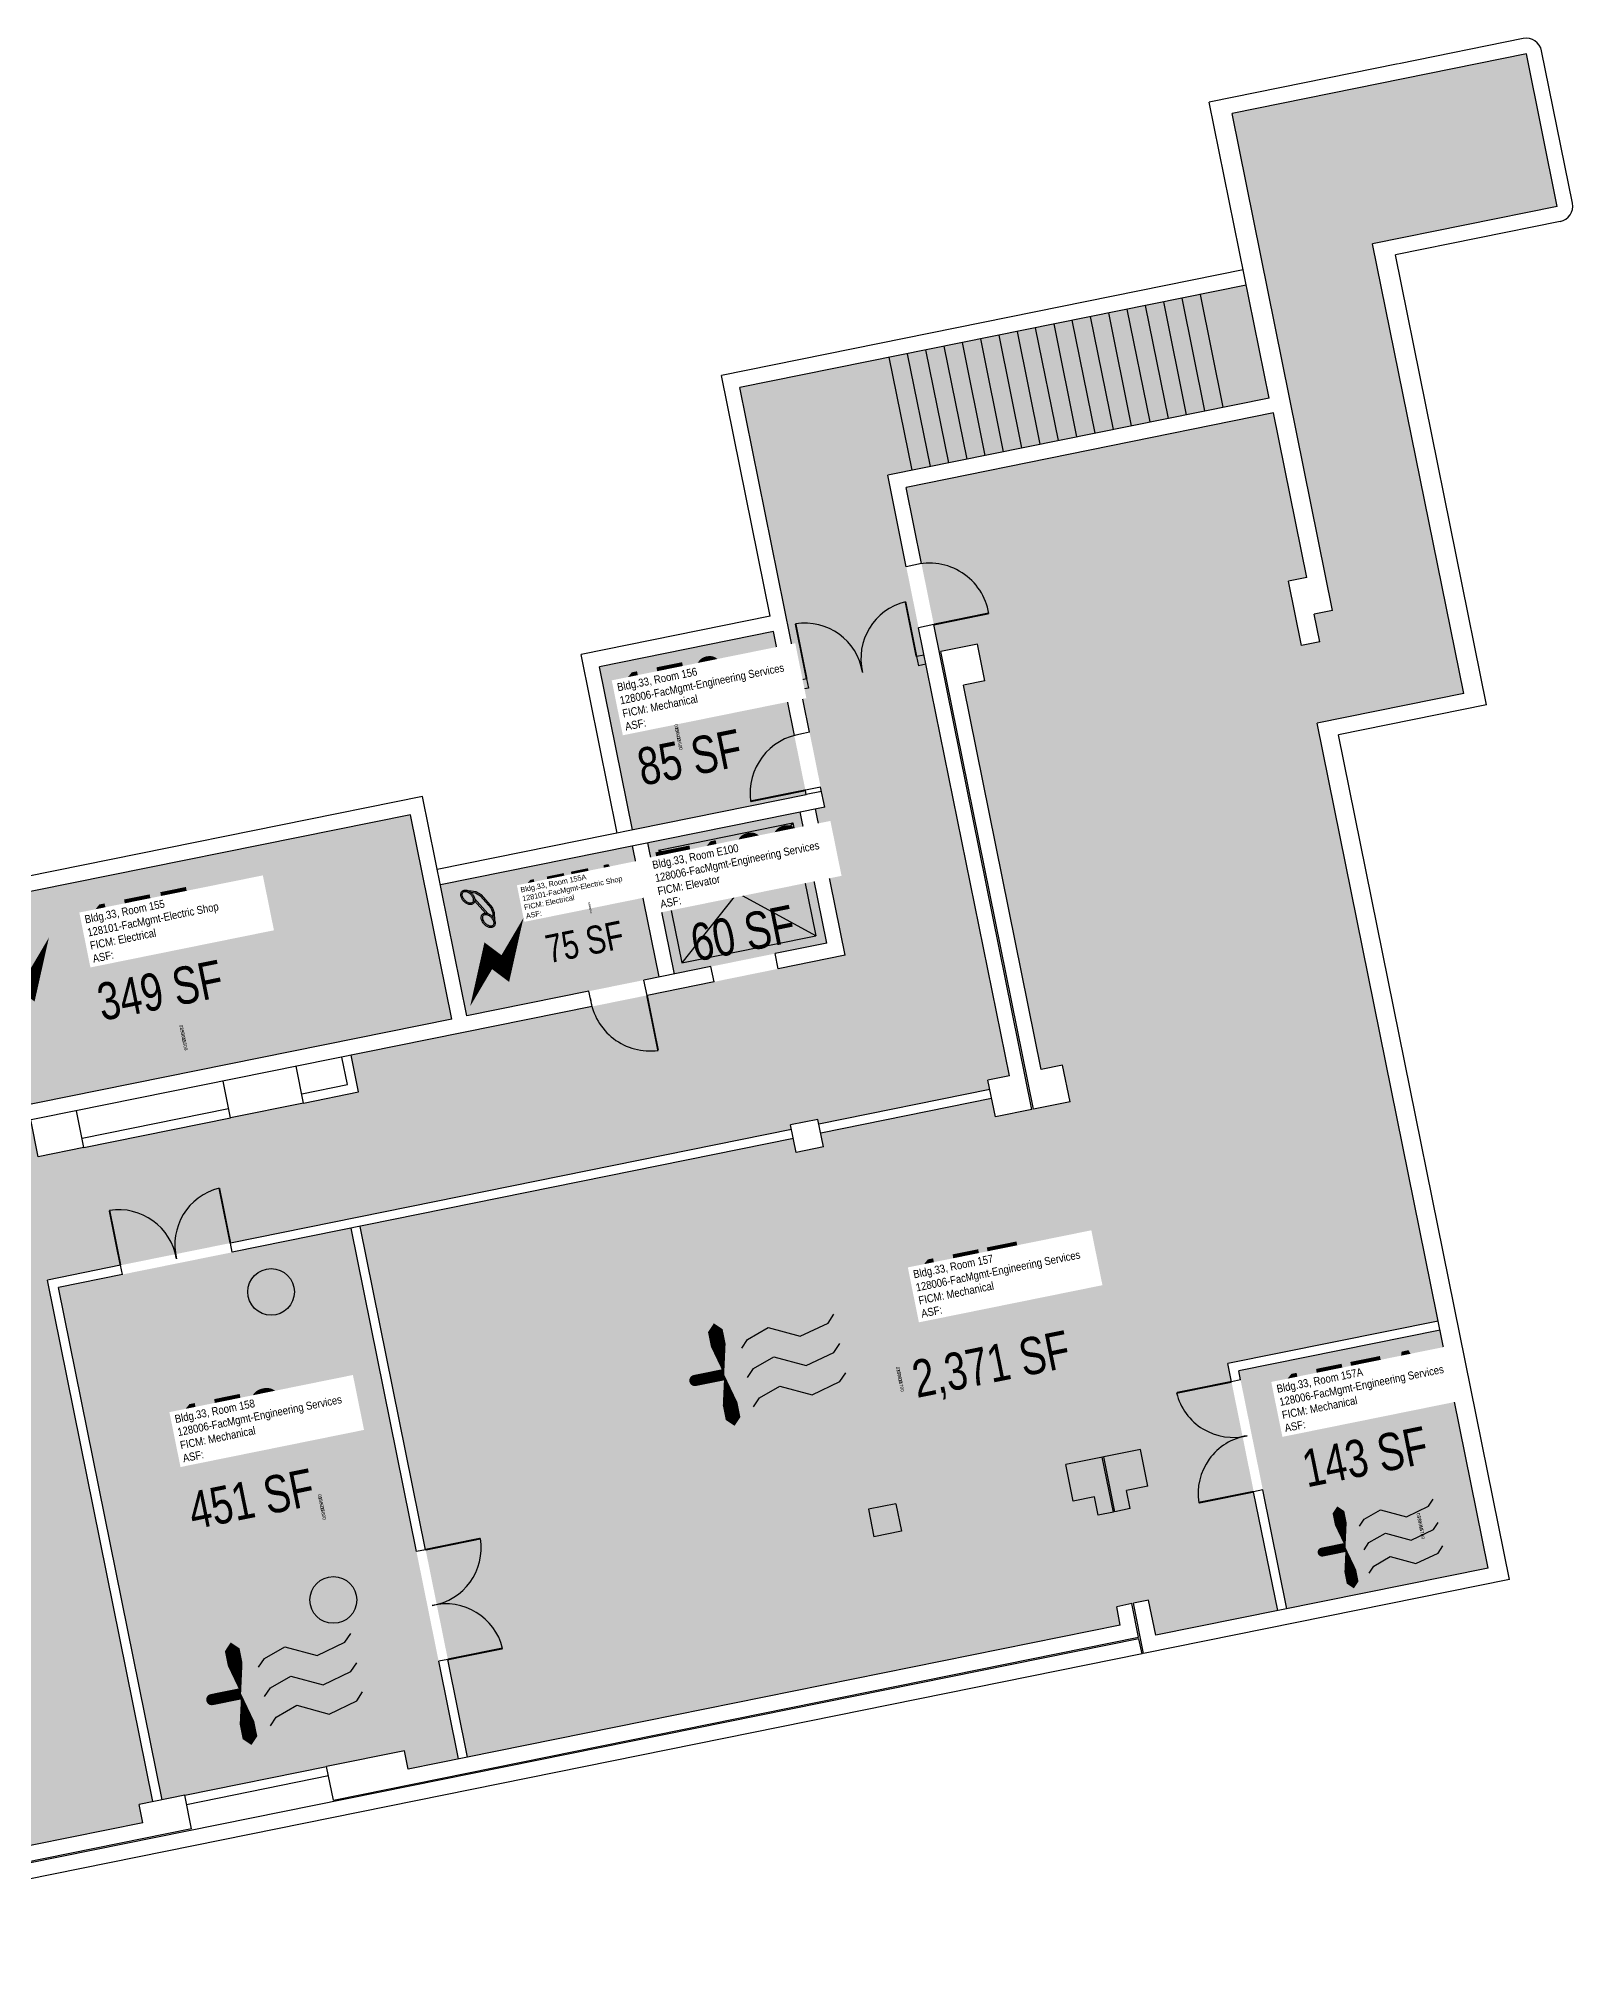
# Model space of a CAD drawing. Header units: inches. Extents: x 69217917 to 69219663, y 27679368 to 27683386.
# Drawn here: x 69218677 to 69219663, y 27681045 to 27682274 of the extents above; entities that cross this region are included whole.
import ezdxf
from ezdxf.enums import TextEntityAlignment as Align

# ---------------------------------------------------------------- set-up
doc = ezdxf.new("R2010")
doc.units = ezdxf.units.IN
doc.header["$LTSCALE"] = 0.25
doc.header["$MEASUREMENT"] = 0
doc.layers.get('0').update_dxf_attribs({"linetype": 'CONTINUOUS'})
for name, color, linetype in [('A-DOOR', 2, 'CONTINUOUS'), ('A-FLOR', 3, 'CONTINUOUS'), ('A-IDEN-ICON', 4, 'CONTINUOUS'), ('A-IDEN-RNUM', 7, 'CONTINUOUS'), ('A-IDEN-SNUM', 4, 'CONTINUOUS'), ('A-IDEN-VNUM', 4, 'CONTINUOUS'), ('A-WALL', 5, 'CONTINUOUS'), ('AREA-TEXT', 3, 'CONTINUOUS'), ('Rooms-Category-Color', 7, 'CONTINUOUS'), ('Rooms-College-Color', 7, 'CONTINUOUS'), ('Rooms-Department-Color', 7, 'CONTINUOUS'), ('Rooms-Division-Color', 7, 'CONTINUOUS'), ('Rooms-Information', 7, 'CONTINUOUS')]:
    doc.layers.add(name, color=color, linetype=linetype)
doc.styles.add('CP_AREA', font='arial.ttf', dxfattribs={"height": 15})
doc.styles.add('CP_ROOMSNUMBER', font='arial.ttf', dxfattribs={"height": 1})
doc.styles.add('CP_ROOMVNUMBER', font='arial.ttf', dxfattribs={"width": 0.85, "height": 0.075})

# ---------------------------------------------------------------- blocks, each defined once
blk = doc.blocks.new('CPELECT')
blk.add_lwpolyline([(0.0623, 0.0629, 0, 0.03, 0), (0.0105, -0.0168, 0.03, 0.03, 0), (-0.0105, 0.0068, 0.03, 0, 0), (-0.0623, -0.0729, 0.03, 0, 0)], format="xyseb")
blk = doc.blocks.new('CPMECH')
for p, q in [((0.005, 0.025), (0.015, 0.035)), ((0.015, 0.035), (0.045, 0.045)), ((0.045, 0.045), (0.085, 0.025)), ((0.085, 0.025), (0.125, 0.035)), ((0.125, 0.035), (0.135, 0.045)), ((0.015, -0.005), (0.045, 0.005)), ((0.045, 0.005), (0.085, -0.015)), ((0.125, -0.005), (0.135, 0.005)), ((0.005, -0.015), (0.015, -0.005)), ((0.085, -0.015), (0.125, -0.005)), ((0.005, -0.055), (0.015, -0.045)), ((0.015, -0.045), (0.045, -0.035)), ((0.045, -0.035), (0.085, -0.055)), ((0.085, -0.055), (0.125, -0.045)), ((0.125, -0.045), (0.135, -0.035))]:
    blk.add_line(p, q)
for points in [[(-0.025, -0.005, 0, 0.02, 0), (-0.025, 0.035, 0.02, 0.02, 0), (-0.025, 0.055, 0.02, 0, 0), (-0.025, 0.065, 0, 0, 0)], [(-0.025, -0.005, 0, 0.02, 0), (-0.025, -0.045, 0.02, 0.02, 0), (-0.025, -0.065, 0.02, 0, 0), (-0.025, -0.075, 0, 0, 0)]]:
    blk.add_lwpolyline(points, format="xyseb")
at = {"const_width": 0.0075}
blk.add_lwpolyline([(-0.0682, -0.0069, 1), (-0.0618, -0.0031, 1)], format="xyb", close=True, dxfattribs=at)
at = {"const_width": 0.015}
blk.add_lwpolyline([(-0.025, -0.005), (-0.065, -0.005)], dxfattribs=at)
blk = doc.blocks.new('CPPHONE')
for p, q in [((0.0096, 0.0252), (-0.0196, -0.0252)), ((0.0169, 0.0279), (-0.0182, -0.0329))]:
    blk.add_line(p, q)
for points in [[(0.0288, 0.0786, 0.139889), (0.0216, 0.0804, 0.107118), (0.0122, 0.0781, 0.079812), (0.0039, 0.0722, 0.067459), (-0.0035, 0.0626, 0.067459), (-0.008, 0.0515, 0.079812), (-0.009, 0.0413, 0.107118), (-0.0064, 0.032, 0.139889), (-0.0012, 0.0267, 0.139889), (0.0061, 0.0248, 0.107118), (0.0155, 0.0272, 0.079812), (0.0238, 0.0331, 0.067459), (0.0312, 0.0426, 0.067459), (0.0357, 0.0538, 0.079812), (0.0367, 0.0639, 0.107118), (0.034, 0.0732, 0.139889)], [(0.0263, 0.0743, 0.139889), (0.0218, 0.0754, 0.107118), (0.0144, 0.0736, 0.079812), (0.0074, 0.0686, 0.067459), (0.0008, 0.0601, 0.067459), (-0.0032, 0.0502, 0.079812), (-0.004, 0.0417, 0.107118), (-0.0019, 0.0344, 0.139889), (0.0013, 0.031, 0.139889), (0.0059, 0.0298, 0.107118), (0.0133, 0.0317, 0.079812), (0.0203, 0.0367, 0.067459), (0.0268, 0.0451, 0.067459), (0.0309, 0.055, 0.079812), (0.0317, 0.0636, 0.107118), (0.0296, 0.0709, 0.139889)], [(-0.0262, -0.0167, 0.139889), (-0.0334, -0.0148, 0.107118), (-0.0428, -0.0172, 0.079812), (-0.0511, -0.0231, 0.067459), (-0.0585, -0.0326, 0.067459), (-0.063, -0.0438, 0.079812), (-0.064, -0.0539, 0.107118), (-0.0614, -0.0632, 0.139889), (-0.0562, -0.0686, 0.139889), (-0.0489, -0.0704, 0.107118), (-0.0395, -0.0681, 0.079812), (-0.0312, -0.0622, 0.067459), (-0.0238, -0.0526, 0.067459), (-0.0193, -0.0415, 0.079812), (-0.0183, -0.0313, 0.107118), (-0.021, -0.022, 0.139889)], [(-0.0287, -0.021, 0.139889), (-0.0332, -0.0198, 0.107118), (-0.0406, -0.0217, 0.079812), (-0.0476, -0.0267, 0.067459), (-0.0542, -0.0351, 0.067459), (-0.0582, -0.045, 0.079812), (-0.059, -0.0536, 0.107118), (-0.0569, -0.0609, 0.139889), (-0.0537, -0.0643, 0.139889), (-0.0491, -0.0654, 0.107118), (-0.0417, -0.0636, 0.079812), (-0.0347, -0.0586, 0.067459), (-0.0282, -0.0501, 0.067459), (-0.0241, -0.0402, 0.079812), (-0.0233, -0.0317, 0.107118), (-0.0254, -0.0244, 0.139889)]]:
    blk.add_lwpolyline(points, format="xyb", close=True)
for points in [[(0.0364, 0.0572), (0.0417, 0.0308), (0.0382, 0.0108), (0.0082, -0.0411), (-0.0083, -0.0558), (-0.0338, -0.0645)], [(0.0334, 0.047), (0.0366, 0.0307), (0.0334, 0.0126), (0.0043, -0.0379), (-0.0109, -0.0514), (-0.0265, -0.0567)]]:
    blk.add_lwpolyline(points)

msp = doc.modelspace()

# ---------------------------------------------------------------- hatches: boundary and pattern name
at = {"layer": 'Rooms-Category-Color', "true_color": 0xadadad}
for points in [[(69219339.7, 27681590.8), (69219316.2, 27681586), (69219291.7, 27681581.1), (69219289.3, 27681592.8), (69219179.5, 27681570.6), (69219181.3, 27681561.8), (69219163.6, 27681558.2), (69219161.9, 27681567.1), (69218883.5, 27681510.7), (69218952.5, 27681169.6), (69219372, 27681254.5), (69219369.7, 27681266.3), (69219390.2, 27681270.5), (69219394.8, 27681247.9), (69219473.2, 27681263.8), (69219441.1, 27681422.6), (69219576.3, 27681449.9), (69219498.6, 27681834.1), (69219592.7, 27681853.2), (69219534.2, 27682142.3), (69219652.8, 27682166.3), (69219633, 27682264.3), (69219443.8, 27682226), (69219508.4, 27681906.5), (69219496.7, 27681904.1), (69219500.2, 27681886.5), (69219488.5, 27681884.1), (69219480.1, 27681925.3), (69219491.9, 27681927.7), (69219470.5, 27682033.5), (69219234.3, 27681985.7), (69219255.7, 27681879.9), (69219280.2, 27681884.8), (69219284.9, 27681861.3), (69219271.2, 27681858.5), (69219321.2, 27681611.5), (69219334.9, 27681614.3)], [(69218644.1, 27681241.9), (69218253, 27681162.8), (69218256, 27681148.1), (69218250.1, 27681146.9), (69218252.3, 27681136.1), (69218250.3, 27681135.7), (69218250.7, 27681133.7), (69218265.4, 27681061.2), (69218267.3, 27681061.6), (69218269.5, 27681050.8), (69218275.4, 27681052), (69218276.8, 27681045.2), (69218564.9, 27681103.5), (69218567.3, 27681091.7), (69218743.7, 27681127.4), (69218741.3, 27681139.2), (69218750.2, 27681141), (69218682.4, 27681476.2), (69219160.7, 27681572.9), (69219160.1, 27681575.9), (69219177.7, 27681579.4), (69219178.3, 27681576.5), (69219288.1, 27681598.7), (69219286.9, 27681604.6), (69219300.7, 27681607.4), (69219222.5, 27681993.6), (69219467.6, 27682043.1), (69219452.9, 27682115.7), (69219127.5, 27682049.8), (69219182, 27681780.2), (69219176.1, 27681779.1), (69219195.2, 27681685), (69219110.9, 27681667.9), (69218877.6, 27681620.7), (69218882.4, 27681597.2), (69218847.1, 27681590), (69218800, 27681580.5), (69218705.9, 27681561.5), (69218676.5, 27681555.5), (69218671.8, 27681579.1), (69218579.6, 27681560.4)], [(69219058.5, 27681765.5), (69219170.2, 27681788.1), (69219149, 27681893), (69219037.3, 27681870.4)], [(69218548.1, 27681701), (69218574.7, 27681569.6), (69218942.3, 27681644), (69218915.7, 27681775.3)], [(69219166.3, 27681777.1), (69219068.3, 27681757.2), (69219085.4, 27681672.9), (69219183.4, 27681692.8)], [(69219058.5, 27681755.3), (69218935, 27681730.3), (69218952.1, 27681646), (69219075.6, 27681671)], [(69218877.6, 27681509.5), (69218689.5, 27681471.5), (69218756.1, 27681142.1), (69218770.7, 27681145.1), (69218861.9, 27681163.6), (69218911.9, 27681173.7), (69218914.3, 27681161.9), (69218946.6, 27681168.4)], [(69219448.1, 27681417.9), (69219479.1, 27681265), (69219608.4, 27681291.1), (69219577.5, 27681444)]]:
    msp.add_hatch(color=253, dxfattribs=at).paths.add_polyline_path(points)
at = {"layer": 'Rooms-College-Color', "true_color": 0xadadad}
for points in [[(69219339.7, 27681590.8), (69219316.2, 27681586), (69219291.7, 27681581.1), (69219289.3, 27681592.8), (69219179.5, 27681570.6), (69219181.3, 27681561.8), (69219163.6, 27681558.2), (69219161.9, 27681567.1), (69218883.5, 27681510.7), (69218952.5, 27681169.6), (69219372, 27681254.5), (69219369.7, 27681266.3), (69219390.2, 27681270.5), (69219394.8, 27681247.9), (69219473.2, 27681263.8), (69219441.1, 27681422.6), (69219576.3, 27681449.9), (69219498.6, 27681834.1), (69219592.7, 27681853.2), (69219534.2, 27682142.3), (69219652.8, 27682166.3), (69219633, 27682264.3), (69219443.8, 27682226), (69219508.4, 27681906.5), (69219496.7, 27681904.1), (69219500.2, 27681886.5), (69219488.5, 27681884.1), (69219480.1, 27681925.3), (69219491.9, 27681927.7), (69219470.5, 27682033.5), (69219234.3, 27681985.7), (69219255.7, 27681879.9), (69219280.2, 27681884.8), (69219284.9, 27681861.3), (69219271.2, 27681858.5), (69219321.2, 27681611.5), (69219334.9, 27681614.3)], [(69218644.1, 27681241.9), (69218253, 27681162.8), (69218256, 27681148.1), (69218250.1, 27681146.9), (69218252.3, 27681136.1), (69218250.3, 27681135.7), (69218250.7, 27681133.7), (69218265.4, 27681061.2), (69218267.3, 27681061.6), (69218269.5, 27681050.8), (69218275.4, 27681052), (69218276.8, 27681045.2), (69218564.9, 27681103.5), (69218567.3, 27681091.7), (69218743.7, 27681127.4), (69218741.3, 27681139.2), (69218750.2, 27681141), (69218682.4, 27681476.2), (69219160.7, 27681572.9), (69219160.1, 27681575.9), (69219177.7, 27681579.4), (69219178.3, 27681576.5), (69219288.1, 27681598.7), (69219286.9, 27681604.6), (69219300.7, 27681607.4), (69219222.5, 27681993.6), (69219467.6, 27682043.1), (69219452.9, 27682115.7), (69219127.5, 27682049.8), (69219182, 27681780.2), (69219176.1, 27681779.1), (69219195.2, 27681685), (69219110.9, 27681667.9), (69218877.6, 27681620.7), (69218882.4, 27681597.2), (69218847.1, 27681590), (69218800, 27681580.5), (69218705.9, 27681561.5), (69218676.5, 27681555.5), (69218671.8, 27681579.1), (69218579.6, 27681560.4)], [(69219058.5, 27681765.5), (69219170.2, 27681788.1), (69219149, 27681893), (69219037.3, 27681870.4)], [(69218548.1, 27681701), (69218574.7, 27681569.6), (69218942.3, 27681644), (69218915.7, 27681775.3)], [(69219166.3, 27681777.1), (69219068.3, 27681757.2), (69219085.4, 27681672.9), (69219183.4, 27681692.8)], [(69219058.5, 27681755.3), (69218935, 27681730.3), (69218952.1, 27681646), (69219075.6, 27681671)], [(69218877.6, 27681509.5), (69218689.5, 27681471.5), (69218756.1, 27681142.1), (69218770.7, 27681145.1), (69218861.9, 27681163.6), (69218911.9, 27681173.7), (69218914.3, 27681161.9), (69218946.6, 27681168.4)], [(69219448.1, 27681417.9), (69219479.1, 27681265), (69219608.4, 27681291.1), (69219577.5, 27681444)]]:
    msp.add_hatch(color=253, dxfattribs=at).paths.add_polyline_path(points)
at = {"layer": 'Rooms-Department-Color', "true_color": 0xacacac}
for points in [[(69219339.7, 27681590.8), (69219316.2, 27681586), (69219291.7, 27681581.1), (69219289.3, 27681592.8), (69219179.5, 27681570.6), (69219181.3, 27681561.8), (69219163.6, 27681558.2), (69219161.9, 27681567.1), (69218883.5, 27681510.7), (69218952.5, 27681169.6), (69219372, 27681254.5), (69219369.7, 27681266.3), (69219390.2, 27681270.5), (69219394.8, 27681247.9), (69219473.2, 27681263.8), (69219441.1, 27681422.6), (69219576.3, 27681449.9), (69219498.6, 27681834.1), (69219592.7, 27681853.2), (69219534.2, 27682142.3), (69219652.8, 27682166.3), (69219633, 27682264.3), (69219443.8, 27682226), (69219508.4, 27681906.5), (69219496.7, 27681904.1), (69219500.2, 27681886.5), (69219488.5, 27681884.1), (69219480.1, 27681925.3), (69219491.9, 27681927.7), (69219470.5, 27682033.5), (69219234.3, 27681985.7), (69219255.7, 27681879.9), (69219280.2, 27681884.8), (69219284.9, 27681861.3), (69219271.2, 27681858.5), (69219321.2, 27681611.5), (69219334.9, 27681614.3)], [(69218644.1, 27681241.9), (69218253, 27681162.8), (69218256, 27681148.1), (69218250.1, 27681146.9), (69218252.3, 27681136.1), (69218250.3, 27681135.7), (69218250.7, 27681133.7), (69218265.4, 27681061.2), (69218267.3, 27681061.6), (69218269.5, 27681050.8), (69218275.4, 27681052), (69218276.8, 27681045.2), (69218564.9, 27681103.5), (69218567.3, 27681091.7), (69218743.7, 27681127.4), (69218741.3, 27681139.2), (69218750.2, 27681141), (69218682.4, 27681476.2), (69219160.7, 27681572.9), (69219160.1, 27681575.9), (69219177.7, 27681579.4), (69219178.3, 27681576.5), (69219288.1, 27681598.7), (69219286.9, 27681604.6), (69219300.7, 27681607.4), (69219222.5, 27681993.6), (69219467.6, 27682043.1), (69219452.9, 27682115.7), (69219127.5, 27682049.8), (69219182, 27681780.2), (69219176.1, 27681779.1), (69219195.2, 27681685), (69219110.9, 27681667.9), (69218877.6, 27681620.7), (69218882.4, 27681597.2), (69218847.1, 27681590), (69218800, 27681580.5), (69218705.9, 27681561.5), (69218676.5, 27681555.5), (69218671.8, 27681579.1), (69218579.6, 27681560.4)], [(69219058.5, 27681765.5), (69219170.2, 27681788.1), (69219149, 27681893), (69219037.3, 27681870.4)], [(69218548.1, 27681701), (69218574.7, 27681569.6), (69218942.3, 27681644), (69218915.7, 27681775.3)], [(69219166.3, 27681777.1), (69219068.3, 27681757.2), (69219085.4, 27681672.9), (69219183.4, 27681692.8)], [(69219058.5, 27681755.3), (69218935, 27681730.3), (69218952.1, 27681646), (69219075.6, 27681671)], [(69218877.6, 27681509.5), (69218689.5, 27681471.5), (69218756.1, 27681142.1), (69218770.7, 27681145.1), (69218861.9, 27681163.6), (69218911.9, 27681173.7), (69218914.3, 27681161.9), (69218946.6, 27681168.4)], [(69219448.1, 27681417.9), (69219479.1, 27681265), (69219608.4, 27681291.1), (69219577.5, 27681444)]]:
    msp.add_hatch(color=253, dxfattribs=at).paths.add_polyline_path(points)
at = {"layer": 'Rooms-Division-Color', "true_color": 0xadadad}
for points in [[(69219339.7, 27681590.8), (69219316.2, 27681586), (69219291.7, 27681581.1), (69219289.3, 27681592.8), (69219179.5, 27681570.6), (69219181.3, 27681561.8), (69219163.6, 27681558.2), (69219161.9, 27681567.1), (69218883.5, 27681510.7), (69218952.5, 27681169.6), (69219372, 27681254.5), (69219369.7, 27681266.3), (69219390.2, 27681270.5), (69219394.8, 27681247.9), (69219473.2, 27681263.8), (69219441.1, 27681422.6), (69219576.3, 27681449.9), (69219498.6, 27681834.1), (69219592.7, 27681853.2), (69219534.2, 27682142.3), (69219652.8, 27682166.3), (69219633, 27682264.3), (69219443.8, 27682226), (69219508.4, 27681906.5), (69219496.7, 27681904.1), (69219500.2, 27681886.5), (69219488.5, 27681884.1), (69219480.1, 27681925.3), (69219491.9, 27681927.7), (69219470.5, 27682033.5), (69219234.3, 27681985.7), (69219255.7, 27681879.9), (69219280.2, 27681884.8), (69219284.9, 27681861.3), (69219271.2, 27681858.5), (69219321.2, 27681611.5), (69219334.9, 27681614.3)], [(69218644.1, 27681241.9), (69218253, 27681162.8), (69218256, 27681148.1), (69218250.1, 27681146.9), (69218252.3, 27681136.1), (69218250.3, 27681135.7), (69218250.7, 27681133.7), (69218265.4, 27681061.2), (69218267.3, 27681061.6), (69218269.5, 27681050.8), (69218275.4, 27681052), (69218276.8, 27681045.2), (69218564.9, 27681103.5), (69218567.3, 27681091.7), (69218743.7, 27681127.4), (69218741.3, 27681139.2), (69218750.2, 27681141), (69218682.4, 27681476.2), (69219160.7, 27681572.9), (69219160.1, 27681575.9), (69219177.7, 27681579.4), (69219178.3, 27681576.5), (69219288.1, 27681598.7), (69219286.9, 27681604.6), (69219300.7, 27681607.4), (69219222.5, 27681993.6), (69219467.6, 27682043.1), (69219452.9, 27682115.7), (69219127.5, 27682049.8), (69219182, 27681780.2), (69219176.1, 27681779.1), (69219195.2, 27681685), (69219110.9, 27681667.9), (69218877.6, 27681620.7), (69218882.4, 27681597.2), (69218847.1, 27681590), (69218800, 27681580.5), (69218705.9, 27681561.5), (69218676.5, 27681555.5), (69218671.8, 27681579.1), (69218579.6, 27681560.4)], [(69219058.5, 27681765.5), (69219170.2, 27681788.1), (69219149, 27681893), (69219037.3, 27681870.4)], [(69218548.1, 27681701), (69218574.7, 27681569.6), (69218942.3, 27681644), (69218915.7, 27681775.3)], [(69219166.3, 27681777.1), (69219068.3, 27681757.2), (69219085.4, 27681672.9), (69219183.4, 27681692.8)], [(69219058.5, 27681755.3), (69218935, 27681730.3), (69218952.1, 27681646), (69219075.6, 27681671)], [(69218877.6, 27681509.5), (69218689.5, 27681471.5), (69218756.1, 27681142.1), (69218770.7, 27681145.1), (69218861.9, 27681163.6), (69218911.9, 27681173.7), (69218914.3, 27681161.9), (69218946.6, 27681168.4)], [(69219448.1, 27681417.9), (69219479.1, 27681265), (69219608.4, 27681291.1), (69219577.5, 27681444)]]:
    msp.add_hatch(color=253, dxfattribs=at).paths.add_polyline_path(points)

# ---------------------------------------------------------------- linework, layer by layer
at = {"layer": 'A-DOOR', "const_width": 1.2, "elevation": 0}
for points in [[(69219241, 27681876.9), (69219233.9, 27681912.2)], [(69219170.4, 27681862.6), (69219163.3, 27681897.9)], [(69219169.6, 27681791), (69219134.4, 27681783.9)], [(69219067.8, 27681659.2), (69219074.9, 27681623.9)], [(69218800, 27681500), (69218792.9, 27681535.2)], [(69218729.4, 27681485.7), (69218722.3, 27681521)], [(69219443.4, 27681410.8), (69219408.2, 27681403.7)], [(69219457.7, 27681340.2), (69219422.4, 27681333.1)], [(69218925.5, 27681302.9), (69218960.8, 27681310.1)], [(69218939.8, 27681232.4), (69218975.1, 27681239.5)]]:
    msp.add_lwpolyline(points, dxfattribs=at)
at = {"layer": 'A-DOOR', "const_width": 1.2}
msp.add_lwpolyline([(69219252.2, 27681897.5), (69219287.4, 27681904.7)], dxfattribs=at)
at = {"layer": 'A-DOOR'}
for centre, radius, start, end in [((69219249.4, 27681898.5), 38.5, 9.1388, 105.1587), ((69219242.8, 27681875.7, 0), 37.5, 103.7293, 193.7293), ((69219169.3, 27681860.9, 0), 37.5, 9.1481, 99.1481), ((69219172.6, 27681789, 0), 38.6, 97.7235, 187.7235), ((69219069.7, 27681662.1, 0), 38.6, 187.7235, 277.7235), ((69218801.8, 27681498.8, 0), 37.5, 103.7293, 193.7293), ((69218728.3, 27681483.9, 0), 37.5, 9.1481, 99.1481), ((69219444.6, 27681412.6, 0), 37.5, 193.7293, 283.7293), ((69219459.5, 27681339.1, 0), 37.5, 99.1481, 189.1481), ((69218923.7, 27681304.1, 0), 37.5, 279.1481, 9.1481), ((69218938.6, 27681230.6, 0), 37.5, 13.7293, 103.7293)]:
    msp.add_arc(centre, radius, start, end, dxfattribs=at)
at = {"layer": 'A-FLOR'}
for p, q in [((69219391.1, 27682027.7, 0), (69219376.4, 27682100.2, 0)), ((69219402.9, 27682030, 0), (69219388.2, 27682102.6, 0)), ((69219414.6, 27682032.4, 0), (69219400, 27682105, 0)), ((69219426.4, 27682034.8, 0), (69219411.7, 27682107.3, 0)), ((69219438.2, 27682037.2, 0), (69219423.5, 27682109.7, 0)), ((69219332.3, 27682015.8, 0), (69219317.6, 27682088.3, 0)), ((69219344.1, 27682018.1, 0), (69219329.4, 27682090.7, 0)), ((69219355.8, 27682020.5, 0), (69219341.1, 27682093.1, 0)), ((69219367.6, 27682022.9, 0), (69219352.9, 27682095.4, 0)), ((69219379.3, 27682025.3, 0), (69219364.7, 27682097.8, 0)), ((69219261.7, 27682001.5, 0), (69219247.1, 27682074, 0)), ((69219273.5, 27682003.9, 0), (69219258.8, 27682076.4, 0)), ((69219285.2, 27682006.2, 0), (69219270.6, 27682078.8, 0)), ((69219297, 27682008.6, 0), (69219282.3, 27682081.2, 0)), ((69219308.8, 27682011, 0), (69219294.1, 27682083.5, 0)), ((69219320.5, 27682013.4, 0), (69219305.9, 27682085.9, 0)), ((69219238.2, 27681996.7, 0), (69219223.5, 27682069.3, 0)), ((69219250, 27681999.1, 0), (69219235.3, 27682071.6, 0)), ((69219075.4, 27681752.5, 0), (69219161.6, 27681770, 0)), ((69219161.6, 27681770, 0), (69219090.1, 27681680, 0)), ((69219161.6, 27681770, 0), (69219176.3, 27681697.5, 0)), ((69219075.4, 27681752.5, 0), (69219090.1, 27681680, 0)), ((69219176.3, 27681697.5, 0), (69219075.4, 27681752.5, 0)), ((69219090.1, 27681680, 0), (69219176.3, 27681697.5, 0))]:
    msp.add_line(p, q, dxfattribs=at)
at = {"layer": 'A-WALL'}
for p, q in [((69219631, 27682274.1, 0), (69219551, 27682257.9, 0)), ((69219633, 27682264.3, 0), (69219443.8, 27682226, 0)), ((69219652.8, 27682166.3, 0), (69219633, 27682264.3, 0)), ((69219662.6, 27682168.3, 0), (69219642.8, 27682266.3, 0)), ((69219550.6, 27682257.9, 0), (69219429.1, 27682233.3, 0)), ((69219467.6, 27682043.1, 0), (69219429.1, 27682233.3, 0)), ((69219508.4, 27681906.5, 0), (69219443.8, 27682226, 0)), ((69219652.8, 27682166.3, 0), (69219534.2, 27682142.3, 0)), ((69219654.8, 27682156.5, 0), (69219548.9, 27682135.1, 0)), ((69219592.7, 27681853.2, 0), (69219534.2, 27682142.3, 0)), ((69219450.9, 27682125.5, 0), (69219115.7, 27682057.6, 0)), ((69219607.4, 27681846, 0), (69219548.9, 27682135.1, 0)), ((69219452.9, 27682115.7, 0), (69219127.5, 27682049.8, 0)), ((69219147, 27681902.8, 0), (69219115.7, 27682057.6, 0)), ((69219172.3, 27681828.3, 0), (69219127.5, 27682049.8, 0)), ((69219467.6, 27682043.1, 0), (69219222.5, 27681993.6, 0)), ((69219470.5, 27682033.5, 0), (69219234.3, 27681985.7)), ((69219491.9, 27681927.7), (69219470.5, 27682033.5, 0)), ((69219234.4, 27681934.7, 0), (69219222.5, 27681993.6, 0)), ((69219244.2, 27681936.7, 0), (69219234.3, 27681985.7, 0)), ((69219244.2, 27681936.7), (69219234.4, 27681934.7, 0)), ((69219491.9, 27681927.7, 0), (69219480.1, 27681925.3, 0)), ((69219488.5, 27681884.1, 0), (69219480.1, 27681925.3)), ((69219147, 27681902.8, 0), (69219025.5, 27681878.2, 0)), ((69219508.4, 27681906.5, 0), (69219496.7, 27681904.1, 0)), ((69219500.2, 27681886.5, 0), (69219496.7, 27681904.1, 0)), ((69219149, 27681893, 0), (69219037.3, 27681870.4, 0)), ((69219162.5, 27681826.3, 0), (69219149, 27681893, 0)), ((69219252.2, 27681897.5), (69219242.3, 27681895.5, 0)), ((69219300.7, 27681607.4, 0), (69219242.3, 27681895.5, 0)), ((69219315.2, 27681585.8, 0), (69219252.2, 27681897.5, 0)), ((69219048.7, 27681763.5, 0), (69219025.5, 27681878.2, 0)), ((69219245.9, 27681877.9, 0), (69219241, 27681876.9, 0)), ((69219280.2, 27681884.8, 0), (69219256.7, 27681880.1, 0)), ((69219316.2, 27681586), (69219256.7, 27681880.1)), ((69219284.9, 27681861.3, 0), (69219280.2, 27681884.8)), ((69219284.9, 27681861.3), (69219280.2, 27681884.8)), ((69219500.2, 27681886.5, 0), (69219488.5, 27681884.1, 0)), ((69219058.5, 27681765.5, 0), (69219037.3, 27681870.4, 0)), ((69219241, 27681876.9, 0), (69219242.2, 27681871, 0)), ((69219247.1, 27681872, 0), (69219242.2, 27681871, 0)), ((69219170.4, 27681862.6, 0), (69219165.5, 27681861.6, 0)), ((69219171.6, 27681856.7, 0), (69219166.7, 27681855.8, 0)), ((69219170.4, 27681862.6, 0), (69219171.6, 27681856.7, 0)), ((69219284.9, 27681861.3, 0), (69219271.2, 27681858.5, 0)), ((69219321.2, 27681611.5, 0), (69219271.2, 27681858.5, 0)), ((69219592.7, 27681853.2, 0), (69219498.6, 27681834.1, 0)), ((69219607.4, 27681846, 0), (69219512.3, 27681826.7, 0)), ((69219172.3, 27681828.3, 0), (69219162.5, 27681826.3, 0)), ((69219608.4, 27681291.1, 0), (69219498.6, 27681834.1, 0)), ((69219622.2, 27681283.7, 0), (69219512.3, 27681826.7, 0)), ((69219179.4, 27681793, 0), (69219169.6, 27681791, 0)), ((69219182, 27681780.2, 0), (69219179.4, 27681793, 0)), ((69218923.5, 27681787.1, 0), (69218536.4, 27681708.8, 0)), ((69218952.1, 27681646, 0), (69218923.5, 27681787.1, 0)), ((69219170.2, 27681788.1, 0), (69218933, 27681740.1, 0)), ((69219182, 27681780.2, 0), (69218935, 27681730.3, 0)), ((69219170.2, 27681788.1, 0), (69219169.6, 27681791, 0)), ((69219180, 27681790.2, 0), (69219170.2, 27681788.3, 0)), ((69219195.2, 27681685, 0), (69219176.1, 27681779.1, 0)), ((69218915.7, 27681775.3, 0), (69218548.1, 27681701, 0)), ((69218942.3, 27681644, 0), (69218915.7, 27681775.3, 0)), ((69219183.4, 27681692.8, 0), (69219166.3, 27681777.1, 0)), ((69219075.6, 27681671, 0), (69219058.5, 27681755.3, 0)), ((69219085.4, 27681672.9, 0), (69219068.3, 27681757.2, 0)), ((69219183.4, 27681692.8, 0), (69219150.1, 27681686, 0)), ((69219152, 27681676.2, 0), (69219150.1, 27681686, 0)), ((69219195.2, 27681685, 0), (69219152, 27681676.2, 0)), ((69219108.9, 27681677.7, 0), (69219065.8, 27681669, 0)), ((69219067.8, 27681659.2, 0), (69219065.8, 27681669, 0)), ((69219110.9, 27681667.9, 0), (69219108.9, 27681677.7, 0)), ((69219030.5, 27681661.8, 0), (69218952.1, 27681646, 0)), ((69219032.5, 27681652, 0), (69219030.5, 27681661.8, 0)), ((69219110.9, 27681667.9, 0), (69219067.8, 27681659.2, 0)), ((69218942.3, 27681644, 0), (69218655.1, 27681585.9, 0)), ((69219032.5, 27681652, 0), (69218657.1, 27681576.1, 0)), ((69218875.3, 27681601.9, 0), (69218871.7, 27681619.5, 0)), ((69218882.4, 27681597.2, 0), (69218877.6, 27681620.7, 0)), ((69218847.1, 27681590, 0), (69218842.3, 27681613.6, 0)), ((69219300.7, 27681607.4, 0), (69219286.9, 27681604.6, 0)), ((69219334.9, 27681614.3, 0), (69219321.2, 27681611.5, 0)), ((69219339.7, 27681590.8), (69219334.9, 27681614.3)), ((69219339.7, 27681590.8), (69219334.9, 27681614.3)), ((69218800, 27681580.5, 0), (69218795.3, 27681604, 0)), ((69218845.9, 27681595.9, 0), (69218875.3, 27681601.9, 0)), ((69218847.1, 27681590, 0), (69218882.4, 27681597.2, 0)), ((69219288.1, 27681598.7, 0), (69219178.3, 27681576.5, 0)), ((69219291.7, 27681581.1, 0), (69219286.9, 27681604.6, 0)), ((69219291.7, 27681581.1, 0), (69219286.9, 27681604.6, 0)), ((69218705.9, 27681561.5, 0), (69218701.2, 27681585, 0)), ((69218704.8, 27681567.4, 0), (69218798.8, 27681586.4, 0)), ((69218847.1, 27681590, 0), (69218800, 27681580.5, 0)), ((69219289.3, 27681592.8, 0), (69219179.5, 27681570.6, 0)), ((69219315.2, 27681585.8), (69219291.7, 27681581.1, 0)), ((69219339.7, 27681590.8, 0), (69219316.2, 27681586, 0)), ((69218676.5, 27681555.5, 0), (69218671.8, 27681579.1, 0)), ((69218705.9, 27681561.5, 0), (69218800, 27681580.5, 0)), ((69219160.7, 27681572.9, 0), (69218800, 27681500, 0)), ((69219177.7, 27681579.4, 0), (69219160.1, 27681575.9, 0)), ((69219163.6, 27681558.2, 0), (69219160.1, 27681575.9, 0)), ((69219181.3, 27681561.8, 0), (69219177.7, 27681579.4, 0)), ((69218705.9, 27681561.5, 0), (69218676.5, 27681555.5, 0)), ((69219161.9, 27681567.1, 0), (69218801.2, 27681494.1, 0)), ((69219181.3, 27681561.8, 0), (69219163.6, 27681558.2, 0)), ((69218919.6, 27681301.7, 0), (69218877.6, 27681509.5, 0)), ((69218925.5, 27681302.9, 0), (69218883.5, 27681510.7, 0)), ((69218801.2, 27681494.1, 0), (69218800, 27681500, 0)), ((69218729.4, 27681485.7, 0), (69218682.4, 27681476.2, 0)), ((69218730.6, 27681479.8, 0), (69218729.4, 27681485.7, 0)), ((69218750.2, 27681141, 0), (69218682.4, 27681476.2, 0)), ((69218730.6, 27681479.8, 0), (69218689.5, 27681471.5, 0)), ((69218756.1, 27681142.1, 0), (69218689.5, 27681471.5, 0)), ((69219576.3, 27681449.9, 0), (69219441.1, 27681422.6, 0)), ((69219577.5, 27681444, 0), (69219448.1, 27681417.9, 0)), ((69219443.4, 27681410.8, 0), (69219441.1, 27681422.6, 0)), ((69219449.3, 27681412, 0), (69219443.4, 27681410.8, 0)), ((69219449.3, 27681412, 0), (69219448.1, 27681417.9, 0)), ((69219384.9, 27681367.3, 0), (69219336.9, 27681357.6, 0)), ((69219367.6, 27681327.1, 0), (69219360.4, 27681362.4, 0)), ((69219368.5, 27681327.3), (69219361.4, 27681362.6)), ((69219389.7, 27681343.8), (69219384.9, 27681367.3)), ((69219341.7, 27681334.1, 0), (69219336.9, 27681357.6, 0)), ((69219355.4, 27681336.9, 0), (69219341.7, 27681334.1, 0)), ((69219357.8, 27681325.1, 0), (69219355.4, 27681336.9, 0)), ((69219389.7, 27681343.8, 0), (69219375.9, 27681341, 0)), ((69219378.3, 27681329.3, 0), (69219375.9, 27681341, 0)), ((69219463.6, 27681341.4, 0), (69219457.7, 27681340.2, 0)), ((69219473.2, 27681263.8, 0), (69219457.7, 27681340.2, 0)), ((69219479.1, 27681265, 0), (69219463.6, 27681341.4, 0)), ((69219227.7, 27681332.5, 0), (69219210.1, 27681328.9, 0)), ((69219210.1, 27681328.9, 0), (69219213.6, 27681311.2, 0)), ((69219227.7, 27681332.5, 0), (69219231.3, 27681314.8, 0)), ((69219367.6, 27681327.1), (69219357.8, 27681325.1, 0)), ((69219378.3, 27681329.3, 0), (69219368.5, 27681327.3, 0)), ((69219231.3, 27681314.8, 0), (69219213.6, 27681311.2, 0)), ((69218925.5, 27681302.9, 0), (69218919.6, 27681301.7, 0)), ((69219608.4, 27681291.1, 0), (69219394.8, 27681247.9, 0)), ((69219622.2, 27681283.7, 0), (69219387, 27681236.1, 0)), ((69219379.5, 27681268.3), (69219369.7, 27681266.3, 0)), ((69219372, 27681254.5), (69219369.7, 27681266.3)), ((69219383.8, 27681246.7), (69219379.5, 27681268.3, 0)), ((69219390.2, 27681270.5, 0), (69219380.4, 27681268.5, 0)), ((69219387, 27681236.1), (69219380.4, 27681268.5)), ((69219394.8, 27681247.9, 0), (69219390.2, 27681270.5, 0)), ((69219372, 27681254.5, 0), (69218914.3, 27681161.9, 0)), ((69219384, 27681245.7, 0), (69218545.9, 27681076.2, 0)), ((69218866.2, 27681142, 0), (69219383.8, 27681246.7)), ((69219386, 27681235.9), (69219384, 27681245.7)), ((69219386, 27681235.9, 0), (69218547.9, 27681066.4, 0)), ((69218939.8, 27681232.4, 0), (69218933.9, 27681231.2, 0)), ((69218946.6, 27681168.4, 0), (69218933.9, 27681231.2, 0)), ((69218952.5, 27681169.6, 0), (69218939.8, 27681232.4, 0)), ((69218911.9, 27681173.7, 0), (69218861.9, 27681163.6, 0)), ((69218914.3, 27681161.9, 0), (69218911.9, 27681173.7, 0)), ((69218770.7, 27681145.1, 0), (69218861.9, 27681163.6, 0)), ((69218771.9, 27681139.2, 0), (69218863.1, 27681157.7, 0)), ((69218866.2, 27681142, 0), (69218861.9, 27681163.6, 0)), ((69218770.7, 27681145.1, 0), (69218741.3, 27681139.2, 0)), ((69218775.1, 27681123.5, 0), (69218770.7, 27681145.1, 0)), ((69218743.7, 27681127.4, 0), (69218567.3, 27681091.7, 0)), ((69218743.7, 27681127.4, 0), (69218741.3, 27681139.2, 0)), ((69218775.1, 27681123.5, 0), (69218545.7, 27681077.1, 0))]:
    msp.add_line(p, q, dxfattribs=at)
for centre in [(69218826.2, 27681468.6, 0), (69218866.2, 27681270.6, 0)]:
    msp.add_circle(centre, 15, dxfattribs=at)
for centre, start, end in [((69219633, 27682264.3, 0.4), 11.4387, 101.4387), ((69219652.8, 27682166.3, 0.4), 281.4387, 11.4387)]:
    msp.add_arc(centre, 10, start, end, dxfattribs=at)

# ---------------------------------------------------------------- block references
at = {"layer": 'A-IDEN-ICON'}
for name, p, xscale, yscale, zscale, rotation in [('CPPHONE', (69218961.4, 27681716.2), -180.0000000000001, 180, 180, 191.6346582200693), ('CPELECT', (69218970.9, 27681682.3), 359.9999999999999, 359.9999999999999, 359.9999999999999, 11.43866884487815), ('CPELECT', (69218665.9, 27681669.7), 359.9999999999999, 359.9999999999999, 359.9999999999999, 11.43866884487815), ('CPMECH', (69219128.7, 27681420.2), 480, 480, 480, 11.43866884487814), ('CPMECH', (69219525.8, 27681308.2), 384.0000000000001, 384.0000000000001, 384.0000000000001, 11.43866884487814), ('CPMECH', (69218818.2, 27681215.1), 480, 480, 480, 11.43866884487814)]:
    msp.add_blockref(name, p, dxfattribs=dict(at, xscale=xscale, yscale=yscale, zscale=zscale, rotation=rotation))

# ---------------------------------------------------------------- texts
at = {"layer": 'A-IDEN-RNUM', "style": 'CP_ROOMSNUMBER'}
for s, rotation, p in [('0156-00', 281.4387, (69219085.3, 27681833.2)), ('E100-00', 11.4387, (69219120.1, 27681735.7, 0)), ('0155-00', 281.4387, (69218767.2, 27681640.1)), ('0158-00', 281.4387, (69218856.2, 27681338.4)), ('0157-A0', 281.4387, (69219562.4, 27681326.3))]:
    msp.add_text(s, height=2.16, rotation=rotation, dxfattribs=at).set_placement(p)
at = {"layer": 'A-IDEN-RNUM', "style": 'CP_ROOMVNUMBER', "width": 0.85}
for s, height, p in [('0155-A0', 1, (69219030, 27681719.1)), ('0157-00', 2.16, (69219227.8, 27681420.3))]:
    msp.add_text(s, height=height, rotation=281.4387, dxfattribs=at).set_placement(p)
at = {"layer": 'A-IDEN-SNUM', "style": 'CP_ROOMSNUMBER'}
for s, rotation, p in [('0330015600', 281.4387, (69219085.3, 27681833.2)), ('0330E10000', 11.4387, (69219120.1, 27681735.7, 0)), ('0330015500', 281.4387, (69218767.2, 27681640.1)), ('0330015800', 281.4387, (69218856.2, 27681338.4)), ('03300157A0', 281.4387, (69219562.4, 27681326.3))]:
    msp.add_text(s, height=2.16, rotation=rotation, dxfattribs=at).set_placement(p)
at = {"layer": 'A-IDEN-SNUM', "style": 'CP_ROOMVNUMBER', "width": 0.85}
for s, height, p in [('03300155A0', 1, (69219030, 27681719.1)), ('0330015700', 2.16, (69219227.8, 27681420.3))]:
    msp.add_text(s, height=height, rotation=281.4387, dxfattribs=at).set_placement(p)
at = {"layer": 'A-IDEN-VNUM', "style": 'CP_ROOMVNUMBER', "width": 0.85}
for s, height, p in [('156', 36, (69219054.3, 27681829.3)), ('E100', 36, (69219076.9, 27681715.1)), ('155A', 24, (69218990.3, 27681708.4)), ('155', 36, (69218712.1, 27681680.1)), ('157', 36, (69219244.6, 27681452)), ('157A', 36, (69219478.2, 27681378.4)), ('158', 36, (69218770, 27681359))]:
    msp.add_text(s, height=height, rotation=11.4387, dxfattribs=at).set_placement(p)
at = {"layer": 'AREA-TEXT', "style": 'CP_AREA', "width": 0.75}
for s, height, p in [('85 SF', 24, (69219095.2, 27681812.2)), ('60 SF', 24, (69219129.4, 27681699.2)), ('75 SF', 18, (69219027.7, 27681693.6)), ('349 SF', 24, (69218754.9, 27681662.5)), ('2,371 SF', 24, (69219288.9, 27681422.3)), ('143 SF', 24, (69219529.3, 27681362.7)), ('451 SF', 24, (69218813.5, 27681335.6))]:
    msp.add_text(s, height=height, rotation=11.4387, dxfattribs=at).set_placement(p, align=Align.MIDDLE_CENTER)

# ---------------------------------------------------------------- next in the draw order: texts
at = {"layer": 'Rooms-Information', "attachment_point": 7, "rotation": 11.4387, "style": 'CP_ROOMVNUMBER', "bg_fill": 3, "box_fill_scale": 1.5, "bg_fill_color": 256, "bg_fill_true_color": 13158600, "bg_fill_transparency": 0}
for s, insert, char_height, width in [('Bldg.33, Room 156^M^J128006-FacMgmt-Engineering Services^M^JFICM: Mechanical^M^JASF: ', (69219054.3, 27681829.3), 5.143, 115.2), ('Bldg.33, Room 155A^M^J128101-FacMgmt-Electric Shop^M^JFICM: Electrical^M^JASF: ', (69218990.3, 27681708.4), 3.429, 76.8), ('Bldg.33, Room 155^M^J128101-FacMgmt-Electric Shop^M^JFICM: Electrical^M^JASF: ', (69218712.1, 27681680.1), 5.143, 115.2), ('Bldg.33, Room 157^M^J128006-FacMgmt-Engineering Services^M^JFICM: Mechanical^M^JASF: ', (69219244.6, 27681452), 5.143, 115.2), ('Bldg.33, Room 157A^M^J128006-FacMgmt-Engineering Services^M^JFICM: Mechanical^M^JASF: ', (69219478.2, 27681378.4), 5.143, 115.2), ('Bldg.33, Room 158^M^J128006-FacMgmt-Engineering Services^M^JFICM: Mechanical^M^JASF: ', (69218770, 27681359), 5.143, 115.2)]:
    msp.add_mtext(s, dxfattribs=dict(at, insert=insert, char_height=char_height, width=width))

# ---------------------------------------------------------------- next in the draw order: texts
at = {"layer": 'Rooms-Information', "insert": (69219076.9, 27681715.1), "char_height": 5.143, "width": 115.2, "attachment_point": 7, "rotation": 11.4387, "style": 'CP_ROOMVNUMBER', "bg_fill": 3, "box_fill_scale": 1.5, "bg_fill_color": 256, "bg_fill_true_color": 13158600, "bg_fill_transparency": 0}
msp.add_mtext('Bldg.33, Room E100^M^J128006-FacMgmt-Engineering Services^M^JFICM: Elevator^M^JASF: ', dxfattribs=at)

doc.saveas('drawing.dxf')
